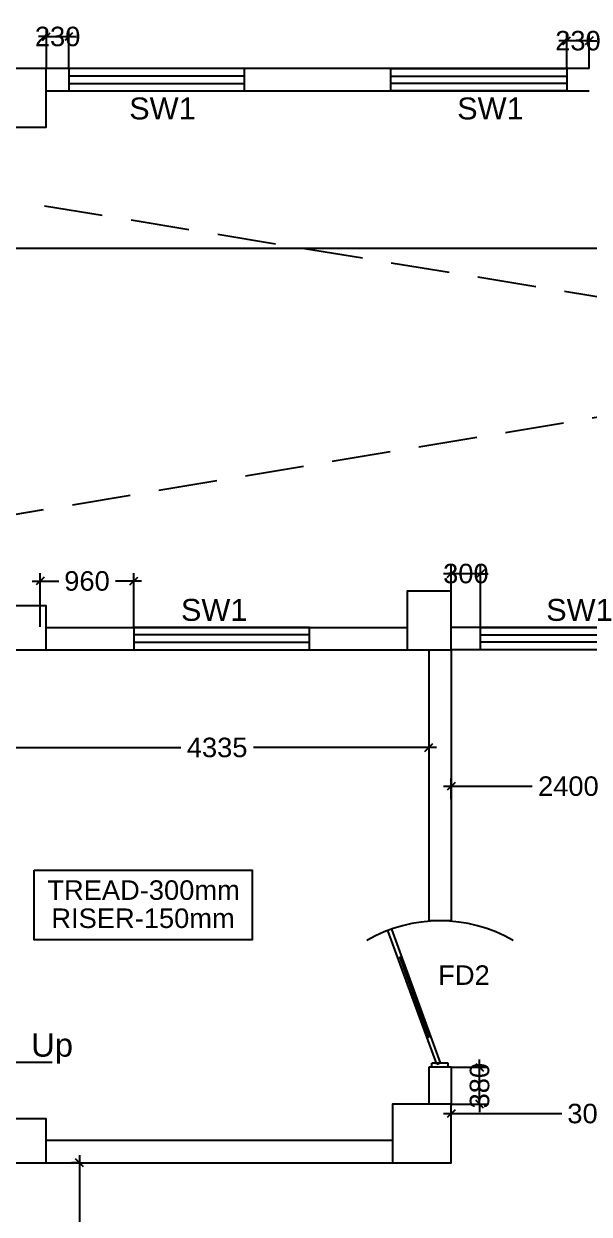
# Model space of a CAD drawing. Extents: x 7897917 to 8423973, y -6487334 to -6173396.
# Drawn here: x 7969581 to 7975372, y -6363058 to -6350852 of the extents above; entities that cross this region are included whole.
import ezdxf
from ezdxf.enums import TextEntityAlignment as Align

# ---------------------------------------------------------------- set-up
doc = ezdxf.new("R2010")
doc.units = 0
doc.header["$LTSCALE"] = 600
doc.header["$MEASUREMENT"] = 0
doc.header["$PDMODE"] = 35
doc.linetypes.add('DASHED', pattern=[0.75, 0.5, -0.25])
doc.layers.get('0').update_dxf_attribs({"linetype": 'CONTINUOUS'})
doc.layers.get('Defpoints').update_dxf_attribs({"linetype": 'CONTINUOUS'})
for name, color, linetype in [('DIMEN', 5, 'CONTINUOUS'), ('Duct', 8, 'CONTINUOUS'), ('Fire Door', 10, 'CONTINUOUS'), ('joinery', 7, 'CONTINUOUS'), ('LA-column', 3, 'CONTINUOUS'), ('Stairscase', 7, 'CONTINUOUS'), ('STEPS', 7, 'CONTINUOUS'), ('TEXT', 6, 'CONTINUOUS'), ('Walls', 7, 'CONTINUOUS'), ('WIN', 151, 'CONTINUOUS'), ('Working Dim', 5, 'CONTINUOUS')]:
    doc.layers.add(name, color=color, linetype=linetype)
doc.styles.add('ari', font='arial.ttf')
doc.styles.add('ARIAL', font='arial.ttf')
doc.styles.get("Standard").update_dxf_attribs({"font": 'romans.shx'})
doc.dimstyles.new('int. dim', dxfattribs={"dimtxt": 450, "dimasz": 80, "dimexe": 80, "dimexo": 0, "dimgap": 70, "dimtad": 0, "dimdec": 0, "dimzin": 12, "dimdsep": 46, "dimtxsty": 'ari', "dimblk": 'OBLIQUE', "dimcen": 2, "dimdle": 80, "dimclrd": 256, "dimclre": 256, "dimclrt": 6, "dimadec": 0, "dimazin": 0, "dimtfac": 1, "dimtdec": 0, "dimtix": 1, "dimtmove": 2, "dimatfit": 3, "dimfxl": 1, "dimtolj": 1, "dimtzin": 0, "dimlwd": -1, "dimlwe": -1, "dimarcsym": 0})
doc.dimstyles.new('STANDARD$0', dxfattribs={"dimscale": 0, "dimtxt": 150, "dimasz": 125, "dimexe": 0.75, "dimexo": 1, "dimgap": 25, "dimtad": 1, "dimdec": 0, "dimdsep": 46, "dimtxsty": 'Standard', "dimblk1": 'DOT', "dimblk2": 'DOT', "dimsah": 1, "dimcen": 2.5, "dimclrd": 1, "dimclre": 1, "dimclrt": 3, "dimadec": 0, "dimazin": 0, "dimtfac": 1, "dimtdec": 0, "dimtmove": 0, "dimatfit": 3, "dimldrblk": 'DOT', "dimfxl": 1, "dimtolj": 1, "dimtzin": 0, "dimarcsym": 0})

# ---------------------------------------------------------------- blocks, each defined once
blk = doc.blocks.new('A$C40225939')
at = {"layer": 'Fire Door'}
for p, q in [((-5, 46), (493, 1417)), ((-5, 46), (493, 1417)), ((-5, 46), (493, 1417)), ((34, 32), (533, 1402)), ((34, 32), (533, 1402)), ((34, 32), (533, 1402)), ((114, 313), (413, 1135)), ((114, 313), (413, 1135)), ((114, 313), (413, 1135)), ((134, 306), (94, 320)), ((134, 306), (94, 320)), ((134, 306), (94, 320)), ((-83, 42), (83, 42)), ((-83, 0), (-83, 42)), ((-83, 42), (83, 42)), ((-83, 0), (-83, 42)), ((-83, 42), (83, 42)), ((-83, 0), (-83, 42)), ((-83, 0), (83, 0)), ((-83, 0), (83, 0)), ((-83, 0), (83, 0)), ((34, 32), (-5, 46)), ((34, 32), (-5, 46)), ((34, 32), (-5, 46)), ((83, 0), (83, 42)), ((83, 0), (83, 42)), ((83, 0), (83, 42))]:
    blk.add_line(p, q, dxfattribs=at)
at = {"layer": 'Fire Door', "extrusion": (0, 0, -1)}
blk.add_ellipse((0, 0), major_axis=(0, -1500), ratio=1, start_param=2.618102, end_param=3.665299, dxfattribs=at)
blk.add_ellipse((0, 0), major_axis=(0, -1500), ratio=1, start_param=2.618102, end_param=3.665299, dxfattribs=at)
blk.add_ellipse((0, 0), major_axis=(0, -1500), ratio=1, start_param=2.618102, end_param=3.665299, dxfattribs=at)
blk = doc.blocks.new('_Oblique')
at = {"color": 0, "linetype": 'ByBlock', "lineweight": -2}
blk.add_line((-0.5, -0.5), (0.5, 0.5), dxfattribs=at)
blk = doc.blocks.new('*D250')
at = {"layer": 'Defpoints', "color": 0, "transparency": 16777216}
for p in [(7963664, -6352150, 11182), (7993924, -6352162, 5), (7993924, -6353152)]:
    blk.add_point(p, dxfattribs=at)
at = {"layer": 'DIMEN', "color": 8, "transparency": 16777216}
for p, q in [((7963664, -6352150), (7963664, -6353452)), ((7993924, -6352162), (7993924, -6353452)), ((7963364, -6353152), (7977665, -6353152)), ((7994224, -6353152), (7979923, -6353152))]:
    blk.add_line(p, q, dxfattribs=at)
at = {"layer": 'DIMEN', "color": 8, "transparency": 16777216, "xscale": 300, "yscale": 300, "zscale": 300, "rotation": 180}
blk.add_blockref('_Oblique', (7963664, -6353152), dxfattribs=at)
at = {"layer": 'DIMEN', "color": 8, "transparency": 16777216, "xscale": 300, "yscale": 300, "zscale": 300}
blk.add_blockref('_Oblique', (7993924, -6353152), dxfattribs=at)
at = {"layer": 'DIMEN', "color": 7, "transparency": 16777216, "insert": (7978794, -6353152), "char_height": 500, "attachment_point": 5, "style": 'ari'}
blk.add_mtext('\\A1;30.26m', dxfattribs=at)
blk = doc.blocks.new('*D296')
at = {"layer": 'Defpoints', "color": 0, "transparency": 16777216}
for p in [(7976959, -6362027), (7973959, -6362531, 4), (7976959, -6362531, 0)]:
    blk.add_point(p, dxfattribs=at)
at = {"layer": 'Working Dim', "transparency": 16777216}
for p, q in [((7973959, -6362531), (7973959, -6361947)), ((7976959, -6362531), (7976959, -6361947)), ((7973879, -6362027), (7975091, -6362027)), ((7977039, -6362027), (7975827, -6362027))]:
    blk.add_line(p, q, dxfattribs=at)
at = {"layer": 'Working Dim', "transparency": 16777216, "xscale": 80, "yscale": 80, "zscale": 80, "rotation": 180}
blk.add_blockref('_Oblique', (7973959, -6362027), dxfattribs=at)
at = {"layer": 'Working Dim', "transparency": 16777216, "xscale": 80, "yscale": 80, "zscale": 80}
blk.add_blockref('_Oblique', (7976959, -6362027), dxfattribs=at)
at = {"layer": 'Working Dim', "color": 6, "transparency": 16777216, "insert": (7975459, -6362027), "char_height": 200, "attachment_point": 5, "style": 'ari'}
blk.add_mtext('\\A1;3000', dxfattribs=at)
blk = doc.blocks.new('*D299')
at = {"layer": 'Defpoints', "color": 0, "transparency": 16777216}
for p in [(7976359, -6358670), (7973959, -6358803), (7976359, -6358803, 1)]:
    blk.add_point(p, dxfattribs=at)
at = {"layer": 'Working Dim', "transparency": 16777216}
for p, q in [((7973959, -6358803), (7973959, -6358590)), ((7976359, -6358803), (7976359, -6358590)), ((7973879, -6358670), (7974789, -6358670)), ((7976439, -6358670), (7975529, -6358670))]:
    blk.add_line(p, q, dxfattribs=at)
at = {"layer": 'Working Dim', "transparency": 16777216, "xscale": 80, "yscale": 80, "zscale": 80, "rotation": 180}
blk.add_blockref('_Oblique', (7973959, -6358670), dxfattribs=at)
at = {"layer": 'Working Dim', "transparency": 16777216, "xscale": 80, "yscale": 80, "zscale": 80}
blk.add_blockref('_Oblique', (7976359, -6358670), dxfattribs=at)
at = {"layer": 'Working Dim', "color": 6, "transparency": 16777216, "insert": (7975159, -6358670), "char_height": 200, "attachment_point": 5, "style": 'ari'}
blk.add_mtext('\\A1;2400', dxfattribs=at)
blk = doc.blocks.new('*D890')
at = {"layer": 'Defpoints', "color": 0, "transparency": 16777216}
for p in [(7969394, -6358271, -3), (7973729, -6358271), (7973729, -6358273)]:
    blk.add_point(p, dxfattribs=at)
at = {"layer": 'Working Dim', "transparency": 16777216}
for p, q in [((7969314, -6358273), (7971188, -6358273)), ((7969394, -6358271), (7969394, -6358353)), ((7973809, -6358273), (7971935, -6358273)), ((7973729, -6358271), (7973729, -6358353))]:
    blk.add_line(p, q, dxfattribs=at)
at = {"layer": 'Working Dim', "transparency": 16777216, "xscale": 80, "yscale": 80, "zscale": 80, "rotation": 180}
blk.add_blockref('_Oblique', (7969394, -6358273), dxfattribs=at)
at = {"layer": 'Working Dim', "transparency": 16777216, "xscale": 80, "yscale": 80, "zscale": 80}
blk.add_blockref('_Oblique', (7973729, -6358273), dxfattribs=at)
at = {"layer": 'Working Dim', "color": 6, "transparency": 16777216, "insert": (7971561, -6358273), "char_height": 200, "attachment_point": 5, "style": 'ari'}
blk.add_mtext('\\A1;4335', dxfattribs=at)
blk = doc.blocks.new('*D1188')
at = {"layer": 'Defpoints', "color": 0, "transparency": 16777216}
for p in [(7970151, -6362531), (7970151, -6362531), (7970151, -6366915)]:
    blk.add_point(p, dxfattribs=at)
at = {"layer": 'Working Dim', "transparency": 16777216}
for p, q in [((7970151, -6362451), (7970151, -6364350)), ((7970151, -6362531), (7970071, -6362531)), ((7970151, -6366995), (7970151, -6365096)), ((7970151, -6366915), (7970071, -6366915))]:
    blk.add_line(p, q, dxfattribs=at)
at = {"layer": 'Working Dim', "transparency": 16777216, "xscale": 80, "yscale": 80, "zscale": 80}
for p, rotation in [((7970151, -6362531), 90), ((7970151, -6366915), 270)]:
    blk.add_blockref('_Oblique', p, dxfattribs=dict(at, rotation=rotation))
at = {"layer": 'Working Dim', "color": 6, "transparency": 16777216, "insert": (7970151, -6364723), "char_height": 200, "attachment_point": 5, "rotation": 90, "style": 'ari'}
blk.add_mtext('\\A1;4385', dxfattribs=at)
blk = doc.blocks.new('*D1192')
at = {"layer": 'Defpoints', "color": 0, "transparency": 16777216}
for p in [(7970708, -6356566), (7969748, -6357035), (7970708, -6357035)]:
    blk.add_point(p, dxfattribs=at)
at = {"layer": 'Working Dim', "transparency": 16777216}
for p, q in [((7969748, -6357035), (7969748, -6356486)), ((7970708, -6357035), (7970708, -6356486)), ((7969668, -6356566), (7969938, -6356566)), ((7970788, -6356566), (7970519, -6356566))]:
    blk.add_line(p, q, dxfattribs=at)
at = {"layer": 'Working Dim', "transparency": 16777216, "xscale": 80, "yscale": 80, "zscale": 80, "rotation": 180}
blk.add_blockref('_Oblique', (7969748, -6356566), dxfattribs=at)
at = {"layer": 'Working Dim', "transparency": 16777216, "xscale": 80, "yscale": 80, "zscale": 80}
blk.add_blockref('_Oblique', (7970708, -6356566), dxfattribs=at)
at = {"layer": 'Working Dim', "color": 6, "transparency": 16777216, "insert": (7970228, -6356566), "char_height": 200, "attachment_point": 5, "style": 'ari'}
blk.add_mtext('\\A1;960', dxfattribs=at)
blk = doc.blocks.new('*D1193')
at = {"layer": 'Defpoints', "color": 0, "transparency": 16777216}
for p in [(7973959, -6356490), (7973959, -6357041, 3), (7974259, -6357041)]:
    blk.add_point(p, dxfattribs=at)
at = {"layer": 'Working Dim', "transparency": 16777216}
for p, q in [((7973959, -6356490), (7973879, -6356490)), ((7973959, -6357041), (7973959, -6356410)), ((7974259, -6356490), (7973959, -6356490)), ((7974259, -6357041), (7974259, -6356410)), ((7974259, -6356490), (7974339, -6356490))]:
    blk.add_line(p, q, dxfattribs=at)
at = {"layer": 'Working Dim', "transparency": 16777216, "xscale": 80, "yscale": 80, "zscale": 80}
blk.add_blockref('_Oblique', (7973959, -6356490), dxfattribs=at)
at = {"layer": 'Working Dim', "transparency": 16777216, "xscale": 80, "yscale": 80, "zscale": 80, "rotation": 180}
blk.add_blockref('_Oblique', (7974259, -6356490), dxfattribs=at)
at = {"layer": 'Working Dim', "color": 6, "transparency": 16777216, "insert": (7974109, -6356490), "char_height": 200, "attachment_point": 5, "style": 'ari'}
blk.add_mtext('\\A1;300', dxfattribs=at)
blk = doc.blocks.new('*D1208')
at = {"layer": 'Defpoints', "color": 0, "transparency": 16777216}
for p in [(7973959, -6361551), (7974250, -6361551), (7973959, -6361930, 9)]:
    blk.add_point(p, dxfattribs=at)
at = {"layer": 'Working Dim', "transparency": 16777216}
for p, q in [((7974250, -6361551), (7974250, -6361471)), ((7973959, -6361551), (7974330, -6361551)), ((7974250, -6361930), (7974250, -6361551)), ((7973959, -6361930), (7974330, -6361930)), ((7974250, -6361930), (7974250, -6362010))]:
    blk.add_line(p, q, dxfattribs=at)
at = {"layer": 'Working Dim', "transparency": 16777216, "xscale": 80, "yscale": 80, "zscale": 80}
for p, rotation in [((7974250, -6361551), 270), ((7974250, -6361930), 90)]:
    blk.add_blockref('_Oblique', p, dxfattribs=dict(at, rotation=rotation))
at = {"layer": 'Working Dim', "color": 6, "transparency": 16777216, "insert": (7974250, -6361740), "char_height": 200, "attachment_point": 5, "rotation": 90, "style": 'ari'}
blk.add_mtext('\\A1;380', dxfattribs=at)
blk = doc.blocks.new('*D1212')
at = {"layer": 'Defpoints', "color": 0, "transparency": 16777216}
for p in [(7970041, -6350983), (7969812, -6351310, 4), (7970041, -6351310)]:
    blk.add_point(p, dxfattribs=at)
at = {"layer": 'Working Dim', "transparency": 16777216}
for p, q in [((7969812, -6351310), (7969812, -6350903)), ((7970041, -6351310), (7970041, -6350903)), ((7969812, -6350983), (7969732, -6350983)), ((7969812, -6350983), (7970041, -6350983)), ((7970041, -6350983), (7970121, -6350983))]:
    blk.add_line(p, q, dxfattribs=at)
at = {"layer": 'Working Dim', "transparency": 16777216, "xscale": 80, "yscale": 80, "zscale": 80}
blk.add_blockref('_Oblique', (7969812, -6350983), dxfattribs=at)
at = {"layer": 'Working Dim', "transparency": 16777216, "xscale": 80, "yscale": 80, "zscale": 80, "rotation": 180}
blk.add_blockref('_Oblique', (7970041, -6350983), dxfattribs=at)
at = {"layer": 'Working Dim', "color": 6, "transparency": 16777216, "insert": (7969927, -6350983), "char_height": 200, "attachment_point": 5, "style": 'ari'}
blk.add_mtext('\\A1;230', dxfattribs=at)
blk = doc.blocks.new('*D1213')
at = {"layer": 'Defpoints', "color": 0, "transparency": 16777216}
for p in [(7975142, -6351026), (7975142, -6351310), (7975372, -6351310)]:
    blk.add_point(p, dxfattribs=at)
at = {"layer": 'Working Dim', "transparency": 16777216}
for p, q in [((7975142, -6351026), (7975062, -6351026)), ((7975142, -6351310), (7975142, -6350946)), ((7975372, -6351026), (7975142, -6351026)), ((7975372, -6351310), (7975372, -6350946)), ((7975372, -6351026), (7975452, -6351026))]:
    blk.add_line(p, q, dxfattribs=at)
at = {"layer": 'Working Dim', "transparency": 16777216, "xscale": 80, "yscale": 80, "zscale": 80}
blk.add_blockref('_Oblique', (7975142, -6351026), dxfattribs=at)
at = {"layer": 'Working Dim', "transparency": 16777216, "xscale": 80, "yscale": 80, "zscale": 80, "rotation": 180}
blk.add_blockref('_Oblique', (7975372, -6351026), dxfattribs=at)
at = {"layer": 'Working Dim', "color": 6, "transparency": 16777216, "insert": (7975257, -6351026), "char_height": 200, "attachment_point": 5, "style": 'ari'}
blk.add_mtext('\\A1;230', dxfattribs=at)

msp = doc.modelspace()

# ---------------------------------------------------------------- linework, layer by layer
at = {"layer": 'Duct', "color": 8, "linetype": 'DASHED', "ltscale": 2}
for points in [[(7963864.048, -6356820.882), (7993671.381, -6351840.234)], [(7964464.048, -6351840.521), (7993343.958, -6356590.882)]]:
    msp.add_lwpolyline(points, dxfattribs=at)
at = {"layer": 'LA-column', "color": 2}
for points, elevation in [([(7969211.552, -6351910.251), (7969811.552, -6351910.251), (7969811.552, -6351310.251), (7969211.552, -6351310.251)], 4.482), ([(7973509.052, -6357270.899), (7973959.052, -6357270.899), (7973959.052, -6356670.899), (7973509.052, -6356670.899)], 2.741), ([(7969211.552, -6357270.899), (7969811.552, -6357270.899), (7969811.552, -6356820.899), (7969211.552, -6356820.899)], 4.482), ([(7973359.049, -6362530.454), (7973959.049, -6362530.454), (7973959.049, -6361930.454), (7973359.049, -6361930.454)], 9.028), ([(7969211.552, -6362530.454), (7969811.552, -6362530.454), (7969811.552, -6362080.454), (7969211.552, -6362080.454)], -3.39)]:
    msp.add_lwpolyline(points, close=True, dxfattribs=dict(at, elevation=elevation))
at = {"layer": 'STEPS'}
msp.add_lwpolyline([(7969687.973, -6359528.977), (7971919.62, -6359528.977), (7971919.62, -6360244.558), (7969687.973, -6360244.558)], close=True, dxfattribs=at)
at = {"layer": 'Walls', "linetype": 'Continuous'}
for p, q in [((7975371.957, -6351310.405), (7969811.456, -6351310.363)), ((7969811.456, -6351540.363), (7975371.957, -6351540.405)), ((7969811.552, -6357040.97), (7973509.052, -6357040.973)), ((7976359.458, -6357040.965), (7973958.984, -6357040.965)), ((7969811.552, -6357270.798), (7973509.052, -6357270.801)), ((7973728.981, -6357270.794), (7973728.981, -6360050.52)), ((7973958.981, -6357270.794), (7973958.981, -6360050.52)), ((7976359.48, -6357270.794), (7973958.984, -6357270.794)), ((7973958.981, -6360050.52), (7973728.981, -6360050.52)), ((7973958.981, -6361550.52), (7973728.981, -6361550.52)), ((7973728.981, -6361550.52), (7973728.981, -6361930.436)), ((7973958.981, -6361550.52), (7973958.981, -6361930.436)), ((7969811.552, -6362300.16), (7973359.049, -6362300.16)), ((7969811.552, -6362530.52), (7973359.049, -6362530.52))]:
    msp.add_line(p, q, dxfattribs=at)
at = {"layer": 'WIN', "linetype": 'Continuous'}
for points in [[(7971841.456, -6351540.361), (7971841.456, -6351310.361), (7970041.456, -6351310.361), (7970041.456, -6351540.361)], [(7971841.456, -6351463.361), (7971841.456, -6351387.361), (7970041.456, -6351387.361), (7970041.456, -6351463.361)], [(7973341.957, -6351540.407), (7973341.957, -6351310.407), (7975141.957, -6351310.407), (7975141.957, -6351540.407)], [(7973341.957, -6351463.407), (7973341.957, -6351387.407), (7975141.957, -6351387.407), (7975141.957, -6351463.407)], [(7970707.988, -6357040.799), (7970707.988, -6357270.799), (7972507.988, -6357270.799), (7972507.988, -6357040.799)], [(7970707.988, -6357117.799), (7970707.988, -6357193.799), (7972507.988, -6357193.799), (7972507.988, -6357117.799)], [(7976059.232, -6357040.794), (7976059.232, -6357270.794), (7974259.232, -6357270.794), (7974259.232, -6357040.794)], [(7976059.232, -6357117.794), (7976059.232, -6357193.794), (7974259.232, -6357193.794), (7974259.232, -6357117.794)]]:
    msp.add_lwpolyline(points, close=True, dxfattribs=at)

# ---------------------------------------------------------------- block references
at = {"layer": 'Fire Door', "xscale": -1}
msp.add_blockref('A$C40225939', (7973843.981, -6361550.52), dxfattribs=at)

# ---------------------------------------------------------------- texts
at = {"layer": 'Fire Door', "style": 'ARIAL'}
msp.add_text('FD2', height=200, dxfattribs=at).set_placement((7974089.989, -6360706.331), align=Align.CENTER)
at = {"layer": 'joinery', "style": 'ari'}
for p in [(7971000.724, -6351832.279), (7974360.267, -6351832.279), (7971530.859, -6356973.907), (7975272.275, -6356973.901)]:
    msp.add_text('SW1', height=225, dxfattribs=at).set_placement(p, align=Align.CENTER)
at = {"layer": 'Stairscase', "color": 7, "linetype": 'Continuous', "style": 'ARIAL'}
msp.add_text('Up', height=240, dxfattribs=at).set_placement((7969870.422, -6361442.59, -0.679), align=Align.CENTER)
at = {"layer": 'TEXT', "color": 7, "style": 'ARIAL'}
for s, p in [('TREAD-300mm', (7970807.56, -6359834.592)), ('RISER-150mm', (7970802.026, -6360123.262))]:
    msp.add_text(s, height=200, dxfattribs=at).set_placement(p, align=Align.CENTER)

# ---------------------------------------------------------------- dimensions: what is measured, and where the dimension line sits
at = {"layer": 'DIMEN'}
dim = msp.add_linear_dim(base=(7993924.048, -6353152.299), p1=(7963663.957, -6352150.126, 11181.982), p2=(7993924.048, -6352162.443, 5.021), dimstyle='STANDARD$0', override={"dimscale": 1, "dimtxt": 500, "dimasz": 300, "dimexe": 300, "dimexo": 0, "dimgap": 1, "dimtad": 0, "dimdec": 2, "dimlfac": 0.001, "dimzin": 0, "dimpost": 'm', "dimtxsty": 'ari', "dimblk1": 'Oblique', "dimblk2": 'Oblique', "dimcen": 0, "dimdle": 300, "dimclrd": 8, "dimclre": 8, "dimclrt": 7, "dimadec": 2, "dimtdec": 2, "dimtmove": 2, "dimfxl": 0.75, "dimfrac": 1, "dimlwd": 65535, "dimlwe": 65535}, dxfattribs=at)
dim.commit()
dim.dimension.update_dxf_attribs({"geometry": '*D250', "text_midpoint": (7978794.002, -6353152.299)})
at = {"layer": 'Working Dim'}
for base, p1, p2, override, picture, middle in [((7970041.456, -6350983.063), (7969811.552, -6351310.251, 4.482), (7970041.456, -6351310.251), {"dimtxt": 200, "dimarcsym": 1}, '*D1212', (7969926.504, -6350983.063)), ((7975141.957, -6351026.429), (7975371.957, -6351310.405), (7975141.957, -6351310.407), {"dimtxt": 200, "dimarcsym": 1}, '*D1213', (7975256.957, -6351026.429)), ((7973959.052, -6356490.42), (7974259.232, -6357040.965), (7973959.052, -6357040.965, 2.741), {"dimtxt": 200, "dimarcsym": 1}, '*D1193', (7974109.142, -6356490.42)), ((7970707.988, -6356566.375), (7969748.345, -6357035.136), (7970707.988, -6357035.136), {"dimtxt": 200, "dimarcsym": 1}, '*D1192', (7970228.167, -6356566.375)), ((7973728.958, -6358273.066, 5.131), (7969393.786, -6358270.561, 2.488), (7973728.958, -6358270.561, 5.131), {"dimtxt": 200}, '*D890', (7971561.372, -6358273.066, 5.131)), ((7976959.48, -6362026.919, 19.239), (7973958.981, -6362530.52, 23.137), (7976959.48, -6362530.52, 19.138), {"dimtxt": 200}, '*D296', (7975459.231, -6362026.919, 19.239))]:
    dim = msp.add_linear_dim(base=base, p1=p1, p2=p2, dimstyle='int. dim', override=override, dxfattribs=at)
    dim.commit()
    dim.dimension.update_dxf_attribs({"geometry": picture, "text_midpoint": middle})
dim = msp.add_linear_dim(base=(7976359.48, -6358670.159, 19.239), p1=(7973958.81, -6358802.803, 19.239), p2=(7976359.48, -6358802.802, 20.055), text='2400', dimstyle='int. dim', override={"dimtxt": 200}, dxfattribs=at)
dim.commit()
dim.dimension.update_dxf_attribs({"geometry": '*D299', "text_midpoint": (7975159.145, -6358670.159, 19.239)})
for base, p1, p2, picture, middle in [((7974250.201, -6361550.52), (7973959.049, -6361930.454, 9.028), (7973959.049, -6361550.52), '*D1208', (7974250.201, -6361740.487)), ((7970151.008, -6362530.52), (7970151.009, -6366915.499), (7970151.009, -6362530.52), '*D1188', (7970151.008, -6364723.009))]:
    dim = msp.add_linear_dim(base=base, p1=p1, p2=p2, angle=90, dimstyle='int. dim', override={"dimtxt": 200, "dimarcsym": 1}, dxfattribs=at)
    dim.commit()
    dim.dimension.update_dxf_attribs({"geometry": picture, "text_midpoint": middle})

# ---------------------------------------------------------------- leaders
at = {"layer": 'Stairscase', "color": 7, "linetype": 'Continuous'}
msp.add_leader([(7968623.401, -6361499.471, 6.145), (7969872.277, -6361499.471, 6.145)], dimstyle='int. dim', override={"dimasz": 300, "dimgap": 70, "dimtad": 0, "dimclrd": 256}, dxfattribs=at)

doc.saveas('drawing.dxf')
